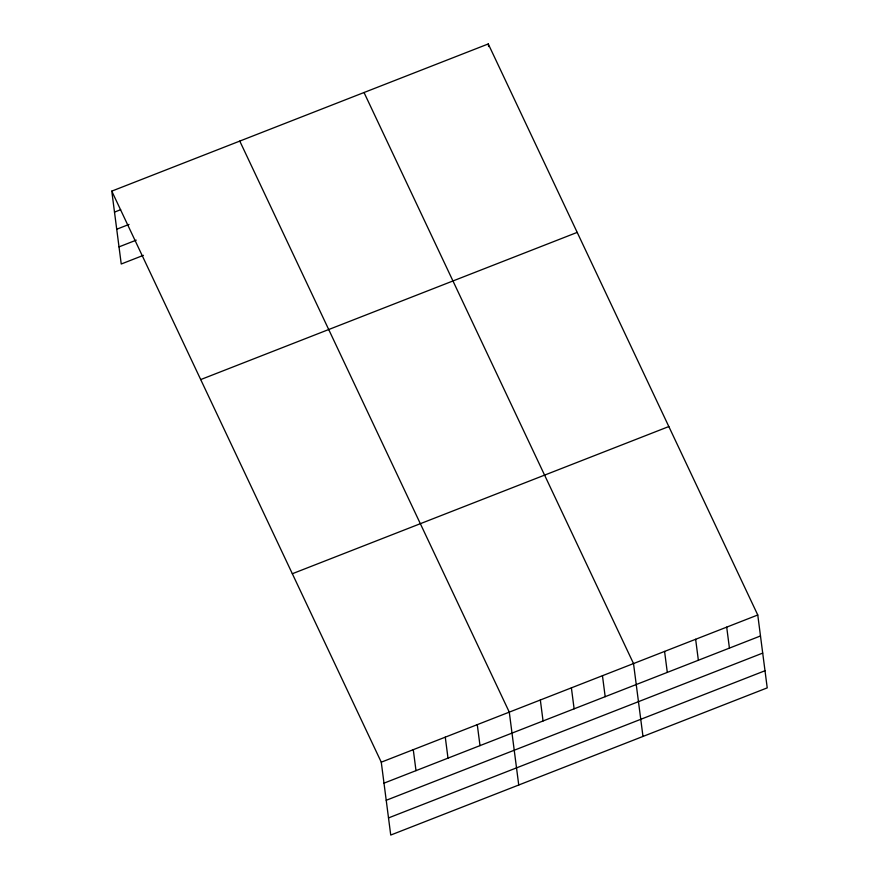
<?xml version="1.0" encoding="UTF-8"?>
<svg xmlns="http://www.w3.org/2000/svg" width="879" height="879" viewBox="0 0 879 879"><rect width="100%" height="100%" fill="white"/><g stroke="black" fill="none" stroke-linecap="round" stroke-linejoin="round"><path stroke-width="1.32" d="M111.776 191.128L488.263 43.95L757.764 614.992L767.224 687.872L390.737 835.05L381.266 762.181L111.776 191.128L121.236 264.008L143.398 255.339M114.501 212.103L120.654 209.696M116.72 229.232L129.037 224.42M119.017 246.878L136.245 240.143M200.709 379.574L577.195 232.397M292.333 573.734L668.82 426.557M381.266 762.181L757.764 614.992M383.991 783.156L760.478 635.967M386.222 800.286L762.708 653.097M388.507 817.92L764.994 670.743M364.027 92.515L633.517 663.568L642.978 736.437M239.78 141.09L509.282 712.133L518.742 785.013M726.702 627.145L729.427 648.12M695.641 639.286L698.365 660.261M664.579 651.427L667.304 672.402M602.456 675.709L605.181 696.684M488.263 43.95L488.603 46.576M571.394 687.85L574.119 708.826M540.332 699.992L543.057 720.967M477.275 724.648L480 745.623M445.279 737.162L447.993 758.137M413.273 749.666L415.998 770.641"/></g></svg>
